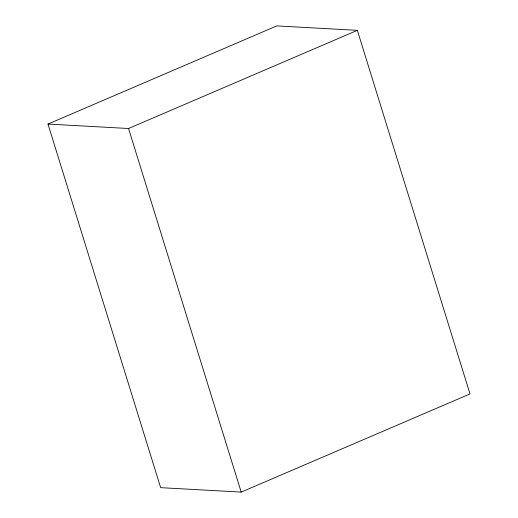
<?xml version="1.0" encoding="UTF-8"?>
<svg xmlns="http://www.w3.org/2000/svg" width="518" height="518" viewBox="0 0 518 518"><rect width="100%" height="100%" fill="white"/><g stroke="black" fill="none" stroke-linecap="round" stroke-linejoin="round"><path stroke-width="0.78" d="M47.993 124.067L276.8 25.9L357.342 30.342L470.007 393.933L241.2 492.1L160.658 487.658L47.993 124.067L128.542 128.509L357.342 30.342M128.542 128.509L241.2 492.1"/></g></svg>
